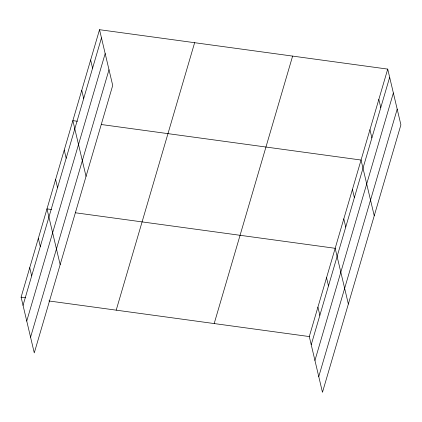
<?xml version="1.0" encoding="UTF-8"?>
<svg xmlns="http://www.w3.org/2000/svg" width="422" height="422" viewBox="0 0 422 422"><rect width="100%" height="100%" fill="white"/><g stroke="black" fill="none" stroke-linecap="round" stroke-linejoin="round"><path stroke-width="0.63" d="M99.529 29.693L112.711 85.439L34.277 352.897L21.1 297.157L99.529 29.693L387.723 69.102L400.9 124.843L322.471 392.307L309.289 336.561L387.723 69.102M23.036 305.349L101.47 37.885M26.744 321.042L105.178 53.578M30.569 337.21L108.997 69.746M116.203 310.159L194.637 42.701M214.186 323.558L292.62 56.094M311.23 344.753L389.659 77.295M314.939 360.446L393.367 92.982M318.758 376.614L397.192 109.15M77.395 121.251L72.864 120.634L86.041 176.375M101.333 124.522L361.058 160.038L374.235 215.779M51.51 209.512L46.984 208.895L60.161 264.636M75.448 212.783L335.173 248.3L348.35 304.04M21.1 297.157L25.631 297.774M48.92 300.96L309.289 336.561M378.835 99.413L380.771 107.605M369.946 129.723L371.882 137.915M352.428 189.457L354.364 197.649M343.803 218.876L345.739 227.068M326.544 277.718L328.485 285.91M317.919 307.137L319.855 315.329M90.64 60.008L92.582 68.2M81.752 90.319L83.688 98.511M64.239 150.053L66.175 158.245M55.609 179.471L57.545 187.663M38.355 238.314L40.29 246.506M29.73 267.733L31.666 275.925"/></g></svg>
